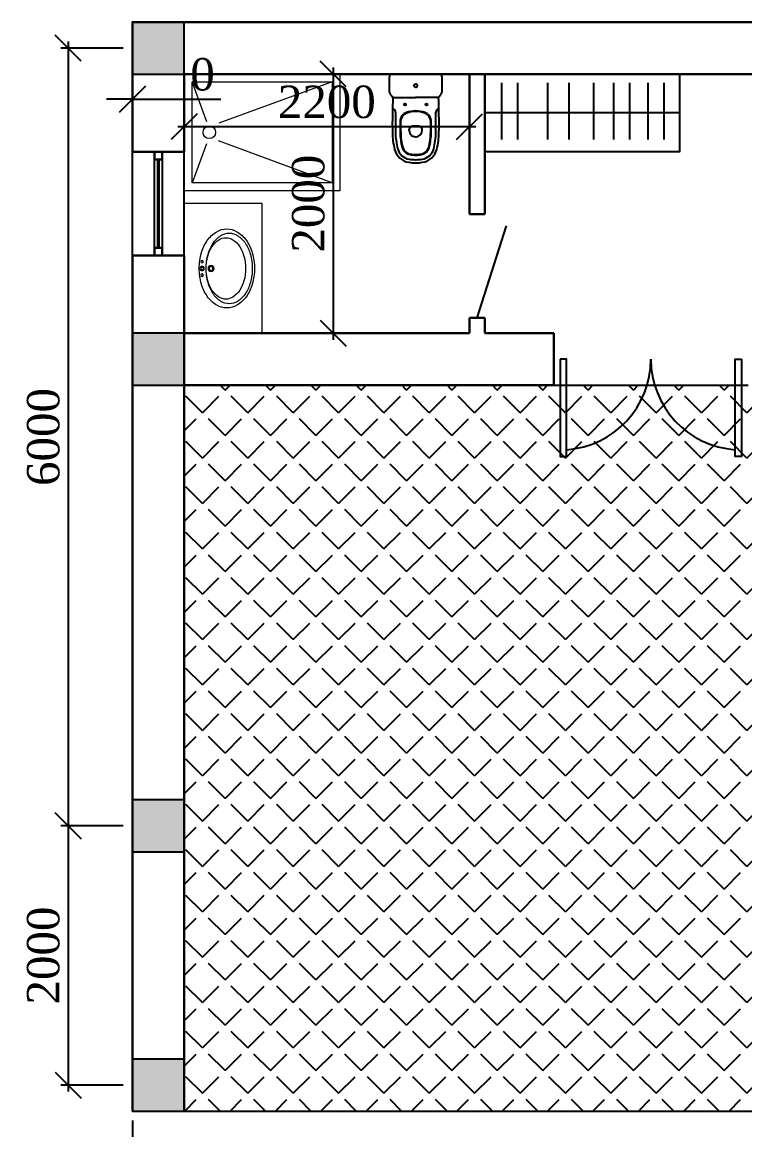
# Model space of a CAD drawing. Header units: inches. Extents: x 2870606 to 3671143, y -733551 to -473558.
# Drawn here: x 2917241 to 2922817, y -494264 to -485719 of the extents above; entities that cross this region are included whole.
import ezdxf

# ---------------------------------------------------------------- set-up
doc = ezdxf.new("R2010")
doc.units = ezdxf.units.IN
doc.header["$MEASUREMENT"] = 0
doc.layers.add('_0', color=7, linetype='Continuous', lineweight=25)
for name, color, linetype in [('A_Windows', 160, 'Continuous'), ('potolok', 7, 'Continuous'), ('SANFURN', 140, 'Continuous')]:
    doc.layers.add(name, color=color, linetype=linetype)
doc.styles.add('J~stule', font='dutch.ttf')
doc.dimstyles.new('J~style', dxfattribs={"dimscale": 100, "dimtxt": 2.5, "dimasz": 2, "dimexe": 0.55, "dimexo": 0.725, "dimtad": 1, "dimdec": 0, "dimdsep": 46, "dimtxsty": 'J~stule', "dimblk": 'OBLIQUE', "dimcen": 2, "dimdle": 0.5, "dimadec": 0, "dimazin": 0, "dimtfac": 1, "dimtdec": 0, "dimtmove": 0, "dimatfit": 3, "dimfxl": 1, "dimarcsym": 0})

# ---------------------------------------------------------------- blocks, each defined once
blk = doc.blocks.new('_Oblique')
at = {"color": 0, "linetype": 'ByBlock', "lineweight": -2}
blk.add_line((-0.5, -0.5), (0.5, 0.5), dxfattribs=at)
blk = doc.blocks.new('*D972')
at = {"color": 0, "lineweight": -2, "transparency": 16777216}
for p, q in [((2928292, -492191.4), (2928292, -495083.3)), ((2918092, -494191.4), (2918092, -495083.3)), ((2918042, -495028.3), (2928342, -495028.3))]:
    blk.add_line(p, q, dxfattribs=at)
at = {"layer": 'Defpoints', "color": 0, "lineweight": 35, "transparency": 16777216}
for p in [(2928292, -492118.9), (2918092, -494118.9), (2928292, -495028.3)]:
    blk.add_point(p, dxfattribs=at)
at = {"color": 0, "lineweight": -2, "transparency": 16777216, "xscale": 200, "yscale": 200, "zscale": 200, "rotation": 180}
blk.add_blockref('_Oblique', (2918092, -495028.3), dxfattribs=at)
at = {"color": 0, "lineweight": -2, "transparency": 16777216, "xscale": 200, "yscale": 200, "zscale": 200}
blk.add_blockref('_Oblique', (2928292, -495028.3), dxfattribs=at)
at = {"color": 0, "transparency": 16777216, "insert": (2923192, -494837.4), "char_height": 250, "attachment_point": 5, "style": 'J~stule'}
blk.add_mtext('10200', dxfattribs=at)
blk = doc.blocks.new('*D973')
at = {"color": 0, "lineweight": -2, "transparency": 16777216}
for p, q in [((2918019.5, -491918.9), (2917540.3, -491918.9)), ((2917595.3, -491868.9), (2917595.3, -493968.9)), ((2918019.5, -493918.9), (2917540.3, -493918.9))]:
    blk.add_line(p, q, dxfattribs=at)
at = {"layer": 'Defpoints', "color": 0, "lineweight": 35, "transparency": 16777216}
for p in [(2918092, -491918.9), (2917595.3, -493918.9), (2918092, -493918.9)]:
    blk.add_point(p, dxfattribs=at)
at = {"color": 0, "lineweight": -2, "transparency": 16777216, "xscale": 200, "yscale": 200, "zscale": 200}
for p, rotation in [((2917595.3, -491918.9), 90), ((2917595.3, -493918.9), 270)]:
    blk.add_blockref('_Oblique', p, dxfattribs=dict(at, rotation=rotation))
at = {"color": 0, "transparency": 16777216, "insert": (2917405.3, -492918.9), "char_height": 250, "attachment_point": 5, "rotation": 90, "style": 'J~stule'}
blk.add_mtext('2000', dxfattribs=at)
blk = doc.blocks.new('*D974')
at = {"color": 0, "lineweight": -2, "transparency": 16777216}
for p, q in [((2918019.5, -485918.9), (2917540.3, -485918.9)), ((2917595.3, -485868.9), (2917595.3, -491968.9)), ((2918019.5, -491918.9), (2917540.3, -491918.9))]:
    blk.add_line(p, q, dxfattribs=at)
at = {"layer": 'Defpoints', "color": 0, "lineweight": 35, "transparency": 16777216}
for p in [(2918092, -485918.9), (2917595.3, -491918.9), (2918092, -491918.9)]:
    blk.add_point(p, dxfattribs=at)
at = {"color": 0, "lineweight": -2, "transparency": 16777216, "xscale": 200, "yscale": 200, "zscale": 200}
for p, rotation in [((2917595.3, -485918.9), 90), ((2917595.3, -491918.9), 270)]:
    blk.add_blockref('_Oblique', p, dxfattribs=dict(at, rotation=rotation))
at = {"color": 0, "transparency": 16777216, "insert": (2917405.3, -488918.9), "char_height": 250, "attachment_point": 5, "rotation": 90, "style": 'J~stule'}
blk.add_mtext('6000', dxfattribs=at)
blk = doc.blocks.new('*D975')
at = {"color": 0, "lineweight": -2, "transparency": 16777216}
for p, q in [((2919639.9, -486068.9), (2919639.9, -488168.9)), ((2919089.6, -486118.9), (2919694.9, -486118.9)), ((2919089.6, -488118.9), (2919694.9, -488118.9))]:
    blk.add_line(p, q, dxfattribs=at)
at = {"layer": 'Defpoints', "color": 0, "lineweight": 35, "transparency": 16777216}
for p in [(2919017.1, -486118.9), (2919017.1, -488118.9), (2919639.9, -488118.9)]:
    blk.add_point(p, dxfattribs=at)
at = {"color": 0, "lineweight": -2, "transparency": 16777216, "xscale": 200, "yscale": 200, "zscale": 200}
for p, rotation in [((2919639.9, -486118.9), 90), ((2919639.9, -488118.9), 270)]:
    blk.add_blockref('_Oblique', p, dxfattribs=dict(at, rotation=rotation))
at = {"color": 0, "transparency": 16777216, "insert": (2919449.9, -487118.9), "char_height": 250, "attachment_point": 5, "rotation": 90, "style": 'J~stule'}
blk.add_mtext('2000', dxfattribs=at)
blk = doc.blocks.new('*D976')
at = {"color": 0, "lineweight": -2, "transparency": 16777216}
for p, q in [((2918492, -486362.3), (2918492, -486580.3)), ((2920692, -486362.3), (2920692, -486580.3)), ((2920742, -486525.3), (2918442, -486525.3))]:
    blk.add_line(p, q, dxfattribs=at)
at = {"layer": 'Defpoints', "color": 0, "lineweight": 35, "transparency": 16777216}
for p in [(2918492, -486289.8), (2920692, -486289.8), (2918492, -486525.3)]:
    blk.add_point(p, dxfattribs=at)
at = {"color": 0, "lineweight": -2, "transparency": 16777216, "xscale": 200, "yscale": 200, "zscale": 200, "rotation": 180}
blk.add_blockref('_Oblique', (2918492, -486525.3), dxfattribs=at)
at = {"color": 0, "lineweight": -2, "transparency": 16777216, "xscale": 200, "yscale": 200, "zscale": 200}
blk.add_blockref('_Oblique', (2920692, -486525.3), dxfattribs=at)
at = {"color": 0, "transparency": 16777216, "insert": (2919592, -486335.3), "char_height": 250, "attachment_point": 5, "style": 'J~stule'}
blk.add_mtext('2200', dxfattribs=at)
blk = doc.blocks.new('*D993')
at = {"color": 0, "lineweight": -2, "transparency": 16777216}
for p, q in [((2918092, -487446.3), (2918092, -486258.1)), ((2918092, -487446.3), (2918092, -486258.1)), ((2918092, -486313.1), (2917892, -486313.1)), ((2918092, -486313.1), (2918774.1, -486313.1))]:
    blk.add_line(p, q, dxfattribs=at)
at = {"layer": 'Defpoints', "color": 0, "lineweight": 35, "transparency": 16777216}
for p in [(2918092, -486313.1), (2918092, -487518.8), (2918092, -487518.8)]:
    blk.add_point(p, dxfattribs=at)
at = {"color": 0, "lineweight": -2, "transparency": 16777216, "xscale": 200, "yscale": 200, "zscale": 200}
blk.add_blockref('_Oblique', (2918092, -486313.1), dxfattribs=at)
at = {"color": 0, "lineweight": -2, "transparency": 16777216, "xscale": 200, "yscale": 200, "zscale": 200, "rotation": 180}
blk.add_blockref('_Oblique', (2918092, -486313.1), dxfattribs=at)
at = {"color": 0, "lineweight": 35, "transparency": 16777216, "insert": (2918633.1, -486123), "char_height": 250, "attachment_point": 5, "style": 'J~stule'}
blk.add_mtext('0', dxfattribs=at)
blk = doc.blocks.new('uouyotyolt')
at = {"layer": 'SANFURN', "lineweight": 15}
for p, q in [((2860162.5, 280610.8), (2860049, 280918.8)), ((2861129, 280918.8), (2860255.1, 280599.2)), ((2860160.6, 280439.1), (2860049, 280138.8)), ((2861129, 280138.8), (2860252.6, 280464.1))]:
    blk.add_line(p, q, dxfattribs=at)
for points in [[(2859989, 280078.8), (2859989, 280978.8), (2861189, 280978.8), (2861189, 280078.8)], [(2860049, 280138.8), (2860049, 280918.8), (2861129, 280918.8), (2861129, 280138.8)]]:
    blk.add_lwpolyline(points, close=True, dxfattribs=at)
blk.add_circle((2860182.8, 280528.8), 48, dxfattribs=at)
blk = doc.blocks.new('ITYIR6')
at = {"lineweight": 13, "elevation": -58.9}
blk.add_lwpolyline([(2899772.1, 225462.1), (2899772.1, 224862.1), (2898772.1, 224862.1), (2898772.1, 225462.1)], dxfattribs=at)
at = {"lineweight": 13}
for centre, radius in [((2899219.9, 225324.7, -58.9), 9.72), ((2899272.1, 225324.7, -58.9), 17.3), ((2899272.1, 225324.7, -58.9), 10.5), ((2899324.1, 225324.7, -58.9), 9.72), ((2899272.1, 225255.3, -58.9), 23.1), ((2899272.1, 225255.3, -58.9), 14.7)]:
    blk.add_circle(centre, radius, dxfattribs=at)
for centre, radius, start, end in [((2899240.6, 225021.4, -58.9), 321.1, 106.16225, 124.97931), ((2899272.1, 224912.8, -58.9), 434.2, 90, 106.16225), ((2899272.1, 224912.8, -58.9), 434.2, 73.83775, 90), ((2899303.6, 225021.4, -58.9), 321.1, 55.02069, 73.83775), ((2899192.5, 225090.2, -58.9), 237.1, 124.97931, 149.37391), ((2899192.1, 225068.8, -58.9), 205.9, 123.16508, 147.63235), ((2899200.8, 225099.1, -58.9), 177.9, 122.71568, 147.18544), ((2899240.4, 224994.9, -58.9), 294.2, 105.14659, 123.16508), ((2899243.9, 225032.2, -58.9), 257.5, 104.90006, 122.71568), ((2899272.1, 224878, -58.9), 415.4, 90, 105.14659), ((2899272.1, 224926.1, -58.9), 367.3, 90, 104.90006), ((2899272.1, 224926.1, -58.9), 367.3, 75.09994, 90), ((2899272.1, 224878, -58.9), 415.4, 74.85341, 90), ((2899300.3, 225032.2, -58.9), 257.5, 57.28432, 75.09994), ((2899303.7, 224994.9, -58.9), 294.2, 56.83492, 74.85341), ((2899343.3, 225099.1, -58.9), 177.9, 32.81456, 57.28432), ((2899352, 225068.8, -58.9), 205.9, 32.36765, 56.83492), ((2899351.7, 225090.2, -58.9), 237.1, 30.62609, 55.02069), ((2899119, 225133.7, -58.9), 151.8, 149.37391, 180), ((2899118.7, 225115.4, -58.9), 119, 147.63235, 180), ((2899135.5, 225141.3, -58.9), 100.1, 147.18544, 180), ((2899408.7, 225141.3, -58.9), 100.1, 0, 32.81456), ((2899425.4, 225115.4, -58.9), 119, 0, 32.36765), ((2899425.1, 225133.7, -58.9), 151.8, 0, 30.62609), ((2899119, 225133.7, -58.9), 151.8, 180, 210.62609), ((2899118.7, 225115.4, -58.9), 119, 180, 212.36765), ((2899135.5, 225141.3, -58.9), 100.1, 180, 212.81456), ((2899200.8, 225183.4, -58.9), 177.9, 212.81456, 237.28432), ((2899343.3, 225183.4, -58.9), 177.9, 302.71568, 327.18544), ((2899408.7, 225141.3, -58.9), 100.1, 327.18544, 0), ((2899425.4, 225115.4, -58.9), 119, 327.63235, 0), ((2899425.1, 225133.7, -58.9), 151.8, 329.37391, 0), ((2899192.5, 225177.2, -58.9), 237.1, 210.62609, 235.02069), ((2899192.1, 225161.9, -58.9), 205.9, 212.36765, 236.83492), ((2899240.4, 225235.8, -58.9), 294.2, 236.83492, 254.85341), ((2899243.9, 225250.4, -58.9), 257.5, 237.28432, 255.09994), ((2899272.1, 225356.5, -58.9), 367.3, 255.09994, 270), ((2899272.1, 225356.5, -58.9), 367.3, 270, 284.90006), ((2899300.3, 225250.4, -58.9), 257.5, 284.90006, 302.71568), ((2899303.7, 225235.8, -58.9), 294.2, 285.14659, 303.16508), ((2899352, 225161.9, -58.9), 205.9, 303.16508, 327.63235), ((2899351.7, 225177.2, -58.9), 237.1, 304.97931, 329.37391), ((2899240.6, 225246, -58.9), 321.1, 235.02069, 253.83775), ((2899272.1, 225354.6, -58.9), 434.2, 253.83775, 270), ((2899272.1, 225352.7, -58.9), 415.4, 254.85341, 270), ((2899272.1, 225352.7, -58.9), 415.4, 270, 285.14659), ((2899272.1, 225354.6, -58.9), 434.2, 270, 286.16225), ((2899303.6, 225246, -58.9), 321.1, 286.16225, 304.97931)]:
    blk.add_arc(centre, radius, start, end, dxfattribs=at)
blk = doc.blocks.new('cu')
at = {"layer": '_0'}
for p, q in [((0, 0), (0, 186.3)), ((18.2, 200), (141, 200)), ((279, 158.9), (261.5, 176.4)), ((180, 164), (180, 0)), ((0, -2.5), (0, 0)), ((180, -2.5), (180, 0)), ((437, 47), (424.3, 47)), ((0, -5), (0, -2.5)), ((0, -191.3), (0, -5)), ((180, -2.5), (180, -5)), ((180, -169), (180, -5)), ((437, -52), (424.3, -52)), ((279, -163.9), (261.5, -181.4)), ((141, -205), (18.2, -205))]:
    blk.add_line(p, q, dxfattribs=at)
for centre, radius in [((236, 80), 7.5), ((90.2, -2.5), 13.5), ((90.2, -2.5), 13.5), ((236, -85), 7.5)]:
    blk.add_circle(centre, radius, dxfattribs=at)
for centre, radius, start, end in [((8, 186.3), 8, 155.21151, 180.00003), ((18.2, 180), 20, 90, 150.98314), ((141, 181), 19, 34.93724, 90), ((164.8, 197.6), 10, 214.93724, 253.78478), ((155, 164), 25, 23.37762, 73.78478), ((383, -5322.3), 5500, 89.29054, 92.13617), ((155, 164), 25, 360, 23.37762), ((444.2, -372.6), 550, 75.46051, 89.29054), ((293.1, 173), 20, 225, 270.93637), ((383, -5322.3), 5476, 89.29054, 90.93637), ((367.5, 42.7), 75, 90.1648, 160.01601), ((367.5, 42.7), 71, 90.1648, 160.01601), ((383, -5322.3), 5440, 89.29054, 90.1648), ((383, -5322.3), 5436, 89.29054, 90.1648), ((444.2, -372.6), 490, 75.46051, 89.29054), ((444.2, -372.6), 486, 75.46051, 89.29054), ((444.2, -372.6), 526, 75.46051, 89.29054), ((548.7, 30), 70, 8.81618, 75.46052), ((548.7, 30), 74, 8.81618, 75.46052), ((548.7, 30), 110, 8.81618, 75.46052), ((548.7, 30), 134, 8.81618, 75.46052), ((485, 0), 200, 160.01601, 180), ((485, 0), 200, 180, 180.71622), ((485, 0), 196, 160.01601, 180), ((485, 0), 196, 180, 180.73083), ((582, 0), 180, 170.28485, 180), ((424.3, 27), 20, 90, 170.28485), ((437, 0), 47, 0, 90), ((437, 0), 47, 356.95091, 0), ((355, 0), 266, 0, 8.81618), ((355, 0), 266, 359.4615, 0), ((355, 0), 270, 0, 8.81618), ((355, 0), 270, 359.46948, 0), ((355, 0), 306, 0, 8.81618), ((355, 0), 306, 359.53189, 0), ((355, 0), 330, 0, 8.81618), ((485, -5), 200, 179.28378, 180), ((485, -5), 200, 180, 199.98399), ((485, -5), 196, 179.26917, 180), ((485, -5), 196, 180, 199.98399), ((367.5, -47.7), 75, 199.98399, 269.8352), ((367.5, -47.7), 71, 199.98399, 269.8352), ((582, 0), 180, 180, 180.7958), ((582, -5), 180, 179.2042, 180), ((582, -5), 180, 180, 189.71515), ((424.3, -32), 20, 189.71515, 270), ((437, -5), 47, 270, 0), ((437, -5), 47, 0, 3.04909), ((548.7, -35), 70, 284.53948, 351.18382), ((548.7, -35), 74, 284.53948, 351.18382), ((548.7, -35), 110, 284.53948, 351.18382), ((548.7, -35), 134, 284.53948, 351.18382), ((355, -5), 266, 351.18382, 0), ((355, -5), 266, 0, 0.5385), ((355, -5), 270, 351.18382, 0), ((355, -5), 270, 0, 0.53052), ((355, -5), 306, 351.18382, 0), ((355, -5), 306, 0, 0.46811), ((355, -5), 330, 351.18382, 0), ((355, 0), 330, 359.56594, 0), ((355, -5), 330, 0, 0.43406), ((155, -169), 25, 336.62238, 0), ((293.1, -178), 20, 89.06363, 135), ((383, 5317.3), 5476, 269.06363, 270.70946), ((383, 5317.3), 5436, 269.8352, 270.70946), ((383, 5317.3), 5440, 269.8352, 270.70946), ((444.2, 367.6), 486, 270.70946, 284.53949), ((444.2, 367.6), 490, 270.70946, 284.53949), ((444.2, 367.6), 526, 270.70946, 284.53949), ((444.2, 367.6), 550, 270.70946, 284.53949), ((8, -191.3), 8, 179.99997, 204.78849), ((18.2, -185), 20, 209.01686, 270), ((141, -186), 19, 270, 325.06276), ((164.8, -202.6), 10, 106.21522, 145.06276), ((155, -169), 25, 286.21522, 336.62238), ((383, 5317.3), 5500, 267.86383, 270.70946)]:
    blk.add_arc(centre, radius, start, end, dxfattribs=at)
blk = doc.blocks.new('*U82')
at = {"color": 7, "lineweight": 30}
for points in [[(0, 60), (60, 60), (60, 0), (0, 0)], [(800, 60), (740, 60), (740, 0), (800, 0)]]:
    blk.add_lwpolyline(points, close=True, dxfattribs=at)
at = {"color": 4, "lineweight": 25}
for points in [[(60, 60), (740, 60), (740, 0), (60, 0)], [(60, 35), (740, 35), (740, 25), (60, 25)]]:
    blk.add_lwpolyline(points, close=True, dxfattribs=at)

msp = doc.modelspace()

# ---------------------------------------------------------------- hatches: boundary and pattern name
h = msp.add_hatch(color=256)
h.dxf.hatch_style = 1
h.paths.add_polyline_path([(2918092.02, -485718.89), (2918092.02, -486118.89), (2918492.02, -486118.89), (2918492.02, -485718.89)])
h = msp.add_hatch(color=256)
h.dxf.hatch_style = 1
h.paths.add_polyline_path([(2918092.02, -488118.89), (2918092.02, -488518.89), (2918492.02, -488518.89), (2918492.02, -488118.89)])
h = msp.add_hatch(color=256)
h.dxf.hatch_style = 1
h.paths.add_polyline_path([(2918092.02, -491718.89), (2918092.02, -492118.89), (2918492.02, -492118.89), (2918492.02, -491718.89)])
h = msp.add_hatch(color=256)
h.dxf.hatch_style = 1
h.paths.add_polyline_path([(2918092.02, -493718.89), (2918092.02, -494118.89), (2918492.02, -494118.89), (2918492.02, -493718.89)])
at = {"layer": 'potolok'}
h = msp.add_hatch(dxfattribs=at)
h.set_pattern_fill('ANGLE', color=35, scale=900, angle=405, style=0)
h.set_pattern_definition([(45, (-2687953.97, -1474732.16), (-175.008928, 175.008928), [180, -67.5]), (135, (-2687953.97, -1474732.16), (-175.008928, -175.008928), [180, -67.5])])
h.paths.add_polyline_path([(2918492.02, -488518.89), (2918492.02, -494118.89), (2923292.02, -494118.89), (2923292.02, -493718.89), (2923692.02, -493718.89), (2923692.02, -492118.89), (2923292.02, -492118.89), (2923292.02, -488518.89)])

# ---------------------------------------------------------------- linework, layer by layer
at = {"lineweight": 30}
for p, q in [((2918492.02, -486718.84), (2918492.02, -486118.89)), ((2920692.02, -487198.89), (2920692.02, -486118.89)), ((2920812.02, -487198.89), (2920812.02, -486118.89)), ((2918492.02, -486718.84), (2918092.02, -486718.84)), ((2920692.02, -487198.89), (2920812.02, -487198.89)), ((2918492.02, -487518.84), (2918092.02, -487518.84)), ((2918492.02, -494118.89), (2918492.02, -487518.84)), ((2920692.02, -488118.89), (2920692.02, -487998.89)), ((2920812.02, -487998.89), (2920692.02, -487998.89)), ((2920812.02, -488118.89), (2920812.02, -487998.89)), ((2921342.02, -488518.89), (2921342.02, -488118.89))]:
    msp.add_line(p, q, dxfattribs=at)
for p, q in [((2920941.39, -486625.19, 1194.4), (2920941.39, -486186.35, 1194.4)), ((2921065.5, -486625.19, 1194.4), (2921065.5, -486186.35, 1194.4)), ((2921297.8, -486625.19, 1194.4), (2921297.8, -486186.35, 1194.4)), ((2921461.46, -486625.19, 1194.4), (2921461.46, -486186.35, 1194.4)), ((2921652.39, -486625.19, 1194.4), (2921652.39, -486186.35, 1194.4)), ((2921805.14, -486625.19, 1194.4), (2921805.14, -486186.35, 1194.4)), ((2921929.25, -486625.19, 1194.4), (2921929.25, -486186.35, 1194.4)), ((2922069.85, -486625.19, 1194.4), (2922069.85, -486186.35, 1194.4)), ((2922193.96, -486625.19, 1194.4), (2922193.96, -486186.35, 1194.4))]:
    msp.add_line(p, q)
for points in [[(2918492.02, -486118.89), (2918492.02, -485718.89), (2918092.02, -485718.89), (2918092.02, -486118.89)], [(2918492.02, -488518.89), (2918492.02, -488118.89), (2918092.02, -488118.89), (2918092.02, -488518.89)], [(2921392.02, -488318.89), (2921392.02, -489068.89), (2921442.02, -489068.89), (2921442.02, -488318.89)], [(2922792.02, -488318.89), (2922792.02, -489068.89), (2922742.02, -489068.89), (2922742.02, -488318.89)], [(2918492.02, -492118.89), (2918492.02, -491718.89), (2918092.02, -491718.89), (2918092.02, -492118.89)], [(2918492.02, -494118.89), (2918492.02, -493718.89), (2918092.02, -493718.89), (2918092.02, -494118.89)]]:
    msp.add_lwpolyline(points, close=True)
for points in [[(2918092.02, -486718.84), (2918092.02, -485718.89), (2928292.02, -485718.89), (2928292.02, -492118.89)], [(2918492.02, -486118.89), (2927892.02, -486118.89), (2927892.02, -491718.89)], [(2918092.02, -494118.89), (2918092.02, -487518.84)], [(2920692.02, -488118.89), (2918492.02, -488118.89)], [(2921342.02, -488118.89), (2920812.02, -488118.89)], [(2921342.02, -488518.89), (2918492.02, -488518.89)]]:
    msp.add_lwpolyline(points, dxfattribs=at)
for points in [[(2922311.98, -486118.89), (2922311.98, -486718.89), (2920812.02, -486718.89)], [(2922311.98, -486418.89), (2920812.02, -486418.89)], [(2918092.02, -487518.84), (2918092.02, -486718.84)], [(2918492.02, -487517.56), (2918492.02, -486718.84)], [(2920752.02, -487998.89), (2920977.74, -487289.45)], [(2918092.02, -494118.89), (2923692.02, -494118.89)]]:
    msp.add_lwpolyline(points)
for centre, start, end in [((2921392.02, -488318.89), 274.096044, 0), ((2922792.02, -488318.89), 180, 265.903956)]:
    msp.add_arc(centre, 700, start, end)
at = {"layer": 'potolok', "color": 35}
msp.add_lwpolyline([(2921342.02, -488518.89), (2922842.02, -488518.89)], dxfattribs=at)

# ---------------------------------------------------------------- block references
at = {"color": 1}
msp.add_blockref('uouyotyolt', (58503.04, -767097.72), dxfattribs=at)
at = {"rotation": 269.9999986392985}
msp.add_blockref('cu', (2920279.94, -486118.89), dxfattribs=at)
at = {"color": 1, "xscale": -1, "rotation": 90}
msp.add_blockref('ITYIR6', (3143954.16, 2411653.18, 58.88), dxfattribs=at)
at = {"layer": 'A_Windows', "color": 5, "lineweight": 30, "rotation": 90.00001539293649}
msp.add_blockref('*U82', (2918322.02, -487518.84), dxfattribs=at)

# ---------------------------------------------------------------- dimensions: what is measured, and where the dimension line sits
for base, p1, p2, angle, picture, middle in [((2917595.27, -491918.89), (2918092.02, -485918.89), (2918092.02, -491918.89), 90, '*D974', (2917405.26, -488918.89)), ((2919639.87, -488118.89), (2919017.12, -486118.89), (2919017.12, -488118.89), 90, '*D975', (2919449.85, -487118.89)), ((2918492.02, -486525.28), (2920692.02, -486289.76), (2918492.02, -486289.76), 180, '*D976', (2919592.02, -486335.26)), ((2917595.27, -493918.89), (2918092.02, -491918.89), (2918092.02, -493918.89), 90, '*D973', (2917405.26, -492918.89))]:
    dim = msp.add_linear_dim(base=base, p1=p1, p2=p2, angle=angle, dimstyle='J~style')
    dim.commit()
    dim.dimension.update_dxf_attribs({"geometry": picture, "text_midpoint": middle})
at = {"color": 1, "lineweight": 35}
dim = msp.add_linear_dim(base=(2918092.02466799, -486313.05936011), p1=(2918092.02466799, -487518.83637279), p2=(2918092.02466799, -487518.83637279), dimstyle='J~style', override={"dimdec": 1, "dimtdec": 1}, dxfattribs=at)
dim.commit()
dim.dimension.update_dxf_attribs({"geometry": '*D993', "text_midpoint": (2918633.0614225, -486123.04549049)})
dim = msp.add_linear_dim(base=(2928292.02, -495028.3), p1=(2918092.02, -494118.89), p2=(2928292.02, -492118.89), dimstyle='J~style')
dim.commit()
dim.dimension.update_dxf_attribs({"geometry": '*D972', "text_midpoint": (2923192.02, -494837.42)})

doc.saveas('drawing.dxf')
